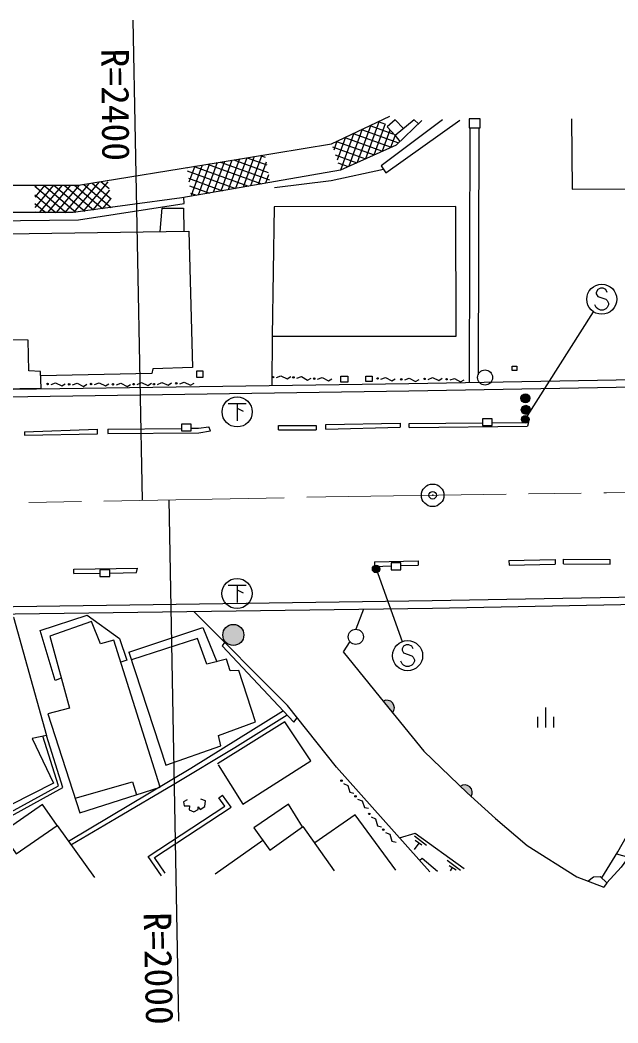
# Model space of a CAD drawing. Units: millimetres at full size, sheet at 1:1000; details may follow other scales. Extents: x 40000 to 680000, y 20000 to 380000.
# Drawn here: x 198086 to 237856, y 249435 to 316151 of the extents above; entities that cross this region are included whole.
import ezdxf
from ezdxf.enums import TextEntityAlignment as Align

# ---------------------------------------------------------------- set-up
doc = ezdxf.new("R2010")
doc.units = ezdxf.units.MM
doc.header["$LTSCALE"] = 1000
doc.header["$PDMODE"] = 32
doc.header["$PDSIZE"] = 500
doc.linetypes.add('CHAIN', pattern=[18.5, 12, -1.5, 3.5, -1.5])
for name, color, linetype, lineweight in [('M-BGD', 7, 'Continuous', 25), ('M-BGD-EXST', 7, 'Continuous', 25), ('M-BMK', 2, 'CHAIN', 13), ('M-BMK-SRVR', 3, 'Continuous', 25), ('M-STR-STRC', 7, 'Continuous', 25)]:
    doc.layers.add(name, color=color, linetype=linetype, lineweight=lineweight)
doc.styles.add('ＭＳ ゴシック', font='')
doc.styles.get('ＭＳ ゴシック').set_extended_font_data('MS Gothic')

msp = doc.modelspace()

# ---------------------------------------------------------------- hatches: boundary and pattern name
at = {"layer": 'M-BGD'}
for points in [[(232005, 290994, 1), (231405, 290995, 1)], [(232029, 290222, 0.41421), (231730, 290522, 0.41421), (231429, 290222, 1)], [(231944, 289588, 1), (231444, 289588, 0.41421), (231694, 289338, 0.41421)], [(222020, 279633, 1), (221520, 279634, 0.41421), (221770, 279384, 0.41421)], [(211572, 275247, 0.41421), (212271, 274546, 0.41421), (212972, 275246, 0.41421), (212272, 275946, 0.41421)], [(222868, 270076, 0.82183), (222245, 270846)], [(228098, 264504, 0.82183), (227364, 265169)]]:
    msp.add_hatch(color=256, dxfattribs=at).paths.add_polyline_path(points)

# ---------------------------------------------------------------- linework, layer by layer
for p, q in [((206228, 284202), (205617, 316151)), ((221414, 309161), (220506, 306671)), ((221978, 309429), (221063, 306921)), ((221362, 309136), (222882, 308582)), ((222376, 309245), (221619, 307171)), ((221916, 309400), (222389, 309227)), ((227999, 308979), (227949, 292049)), ((228599, 308978), (228550, 292552)), ((219723, 308356), (219170, 306839)), ((220287, 308625), (219393, 306174)), ((219700, 308345), (222203, 307432)), ((220850, 308893), (219949, 306422)), ((220254, 308609), (222776, 307689)), ((220808, 308873), (223257, 307979)), ((222691, 308832), (222176, 307420)), ((223006, 308419), (222733, 307670)), ((218876, 307715), (221058, 306919)), ((219160, 308088), (218947, 307503)), ((219146, 308082), (221630, 307176)), ((212677, 306912), (211929, 304861)), ((213172, 306994), (212426, 304949)), ((213668, 307075), (212924, 305036)), ((213186, 306996), (214491, 306520)), ((214163, 307157), (213422, 305124)), ((214066, 307141), (214397, 307020)), ((219054, 307184), (220485, 306662)), ((209210, 306344), (209183, 306271)), ((209705, 306425), (209321, 305373)), ((210200, 306506), (209459, 304475)), ((209663, 306418), (213280, 305099)), ((210695, 306587), (209938, 304512)), ((211191, 306668), (210436, 304599)), ((210545, 306562), (214142, 305250)), ((211686, 306749), (210934, 304687)), ((211426, 306707), (214679, 305520)), ((212181, 306831), (211431, 304774)), ((212306, 306851), (214585, 306020)), ((214459, 306690), (213919, 305211)), ((219232, 306653), (219912, 306405)), ((209206, 306119), (212419, 304947)), ((209282, 305626), (211557, 304796)), ((214617, 305848), (214417, 305298)), ((200309, 305164), (199060, 303678)), ((199167, 305166), (199061, 305040)), ((199738, 305165), (199061, 304359)), ((199061, 305098), (201152, 303341)), ((200880, 305164), (199349, 303342)), ((199661, 305165), (201803, 303366)), ((201450, 305163), (199920, 303342)), ((200342, 305164), (202388, 303445)), ((202027, 305169), (200491, 303341)), ((201023, 305163), (202974, 303524)), ((202690, 305278), (201062, 303341)), ((203352, 305386), (201636, 303343)), ((201704, 305163), (203560, 303604)), ((203920, 305381), (202281, 303431)), ((202320, 305217), (204145, 303683)), ((202889, 305310), (204136, 304262)), ((203458, 305403), (204004, 304944)), ((209358, 305132), (210695, 304645)), ((199061, 304527), (200471, 303341)), ((204027, 304828), (202925, 303518)), ((204134, 304276), (203570, 303605)), ((209434, 304639), (209833, 304493)), ((199060, 303956), (199791, 303342)), ((204241, 303723), (204215, 303692)), ((199060, 303385), (199110, 303342)), ((231694, 289588), (236232, 296738)), ((214854, 295121), (214828, 291846)), ((198378, 288762), (203242, 288927)), ((203247, 288627), (203242, 288927)), ((203922, 288937), (208818, 288986)), ((203922, 288937), (203925, 288637)), ((210751, 288816), (210651, 289084)), ((215281, 289183), (217779, 289188)), ((215282, 288883), (215281, 289183)), ((215282, 288883), (217780, 288888)), ((217779, 289188), (217780, 288888)), ((218422, 289245), (223360, 289329)), ((218429, 288945), (218422, 289245)), ((218429, 288945), (223372, 289060)), ((223360, 289329), (223372, 289060)), ((223958, 289308), (228850, 289352)), ((223965, 289053), (223958, 289308)), ((223965, 289053), (231830, 289128)), ((229500, 289358), (231906, 289379)), ((231906, 289379), (231830, 289128)), ((198378, 288762), (198383, 288544)), ((198383, 288544), (203247, 288627)), ((207982, 284234), (208620, 249563)), ((230606, 280199), (233681, 280260)), ((233681, 280260), (233687, 279960)), ((234243, 279979), (234245, 280279)), ((234245, 280279), (237330, 280258)), ((237328, 279958), (237330, 280258)), ((201653, 279625), (205904, 279692)), ((201658, 279325), (201653, 279625)), ((205836, 279391), (205904, 279692)), ((221657, 280109), (224567, 280187)), ((221657, 280109), (221665, 279809)), ((221665, 279809), (222771, 279839)), ((221770, 279634), (223514, 274805)), ((223421, 279856), (224575, 279887)), ((224567, 280187), (224575, 279887)), ((230606, 280199), (230611, 279899)), ((230611, 279899), (233687, 279960)), ((234243, 279979), (237328, 279958)), ((201658, 279325), (203397, 279353)), ((204047, 279363), (205836, 279391)), ((220928, 276965), (220420, 275621)), ((233066, 269098), (233067, 270426)), ((232533, 269098), (232533, 269795)), ((233599, 269097), (233600, 269794)), ((211300, 264415), (211541, 264593)), ((200544, 262559), (203029, 259110)), ((219012, 259557), (216908, 262507)), ((211067, 259346), (214226, 261585)), ((224321, 261881), (225124, 261270)), ((224377, 261592), (224803, 261278)), ((224320, 260965), (224639, 261398)), ((226491, 260264), (227375, 259596)), ((237767, 260686), (237762, 260666)), ((237763, 260678), (238554, 260466)), ((226627, 259910), (227086, 259629)), ((226716, 259548), (226853, 259772))]:
    msp.add_line(p, q, dxfattribs=at)
for points in [[(188907, 308770), (191093, 305176), (201984, 305162), (211269, 306681), (218807, 307920), (222678, 309763)], [(234774, 309585), (234806, 304903), (250511, 304964), (250551, 309610)], [(224813, 309461), (223110, 307839), (219393, 306173), (208839, 304319), (201616, 303341), (190128, 303349), (186752, 308712)], [(226176, 309522), (222116, 306459), (222421, 305988), (227334, 309495)], [(223599, 308937), (223038, 309516), (222514, 309047), (223029, 308464)], [(224584, 309243), (224294, 309512), (223029, 308464), (223345, 308062)], [(215007, 305012), (218773, 305469), (222268, 306224)], [(190128, 303349), (189867, 302776), (196161, 302788), (201968, 302853), (209010, 303956), (208984, 304344)], [(207404, 302084), (207536, 303642), (208960, 303641), (208984, 302109)], [(195716, 295531), (195632, 301899), (209303, 302114), (209546, 293036), (206926, 292938), (206861, 292628), (199455, 292487)], [(193607, 295317), (193754, 291576), (199492, 291671), (199442, 292769), (198669, 292819), (198621, 294864), (195777, 294891), (195727, 295415), (193606, 295332)], [(153514, 291639), (183674, 291395), (223940, 291978), (241511, 292290), (258659, 292290), (282908, 292140), (305477, 291768), (341417, 291033), (363607, 290663), (369379, 290978), (377517, 291701), (384345, 291771), (386532, 291696), (387290, 291682)], [(215142, 292364), (215435, 292494), (215858, 292286), (216089, 292437)], [(216502, 292325), (216804, 292433), (217211, 292195), (217452, 292328)], [(217882, 292255), (218180, 292374), (218595, 292151), (218831, 292293)], [(222095, 292266), (222394, 292380), (222806, 292151), (223044, 292289)], [(223677, 292207), (223975, 292324), (224390, 292099), (224627, 292239)], [(225225, 292247), (225517, 292378), (225941, 292173), (226171, 292324)], [(226685, 292208), (226986, 292317), (227394, 292080), (227635, 292213)], [(153509, 291139), (183675, 290895), (223948, 291478), (241516, 291790), (258657, 291790), (282903, 291640), (305467, 291268), (341408, 290533), (363616, 290163), (369415, 290480), (377542, 291201), (384339, 291270), (386519, 291196), (387280, 291182)], [(200146, 291903), (200441, 292026), (200860, 291810), (201094, 291955)], [(201585, 291874), (201881, 291995), (202299, 291776), (202534, 291919)], [(203044, 291902), (203339, 292027), (203759, 291813), (203992, 291960)], [(204491, 291879), (204789, 291997), (205204, 291774), (205441, 291915)], [(205875, 291901), (206165, 292037), (206593, 291840), (206821, 291996)], [(207220, 291904), (207508, 292046), (207939, 291857), (208164, 292017)], [(208710, 291948), (209005, 292072), (209424, 291855), (209658, 292001)], [(209468, 288993), (209947, 288998), (210651, 289084)], [(203925, 288637), (209971, 288698), (210751, 288816)], [(152952, 276103), (173182, 276342), (196076, 277119), (225508, 277528), (240407, 277813), (242496, 277059), (262317, 276714), (266447, 277795), (295456, 277371), (322041, 276856), (352326, 276281), (386995, 275644)], [(152949, 275603), (173192, 275842), (196088, 276619), (225516, 277028), (240324, 277312), (242404, 276561), (262377, 276212), (266508, 277294), (295448, 276871), (322031, 276356), (352317, 275781), (386986, 275144)], [(200831, 272363), (200423, 272213), (199423, 275545), (202539, 276572), (204699, 275019), (205185, 273574), (204785, 273446)], [(225342, 259496), (219126, 266455), (215872, 270554), (209636, 276807)], [(205329, 274096), (210241, 275747), (211171, 273465)], [(205329, 274096), (207779, 266591), (211437, 267859), (211281, 268555), (213754, 269459), (212642, 272872), (212067, 272855), (211824, 273639), (210518, 273292), (209892, 275016), (205497, 273581)], [(211696, 274742), (211525, 274517), (216306, 269446), (216527, 269729)], [(220028, 274810), (219570, 274122), (222337, 270732), (224945, 267511), (227832, 264745), (229711, 263043), (231826, 261231), (235114, 259156), (236910, 258478)], [(215607, 270187), (209443, 266351), (201308, 261499)], [(201465, 261282), (204472, 263056), (208320, 265311), (212369, 267764), (215856, 269924)], [(211255, 266607), (212898, 263979), (217417, 266872), (215700, 269475), (211215, 266670)], [(192222, 260593), (200642, 265209), (199598, 268515)], [(192343, 260374), (200942, 265089), (199843, 268568)], [(236776, 259082), (237849, 260817), (239196, 263217), (239798, 264251), (240567, 265169), (241264, 265822), (242676, 266626), (243628, 266991), (244761, 267361), (245970, 267548), (247722, 267828), (248648, 268027), (250294, 268034), (251457, 267777), (252684, 267590), (253299, 267241), (253910, 266744), (256402, 263508), (259146, 259783)], [(258774, 259766), (255973, 263468), (253747, 266452), (251817, 266653), (249799, 266843), (248302, 266822), (245286, 266425), (242679, 265584), (241337, 264478), (240237, 263014), (239282, 261484), (238079, 259801), (237122, 258752)], [(201751, 264389), (205565, 265466), (205837, 264607)], [(219601, 265357), (219894, 265230), (220029, 264778), (220296, 264710)], [(207500, 259230), (206597, 260518), (211709, 263857), (211300, 264415)], [(207745, 259402), (207020, 260437), (212139, 263779), (211541, 264593)], [(209199, 264278), (208962, 264142), (209004, 263871), (209360, 263879), (209335, 263617), (209648, 263489), (209928, 263633), (209928, 263811), (210064, 263625), (210378, 263828), (210412, 264218), (210107, 264319)], [(220540, 264329), (220840, 264215), (220996, 263771), (221266, 263716)], [(223092, 259602), (220382, 263275), (217683, 261420)], [(221445, 263145), (221734, 263009), (221855, 262553), (222120, 262478)], [(222385, 262105), (222681, 261983), (222825, 261534), (223093, 261472)], [(223320, 261760), (224362, 262058), (227637, 259710)], [(225858, 259515), (224837, 260380), (224679, 260239)], [(235857, 258875), (236226, 259164), (236677, 259177), (237122, 258752), (236910, 258478)]]:
    msp.add_lwpolyline(points, dxfattribs=at)
for points in [[(227949, 308979), (228699, 308978), (228700, 309578), (227950, 309579)], [(214988, 303723), (214854, 295121), (227092, 295112), (227066, 303746)], [(230814, 293129), (231134, 293129), (231134, 292840), (230814, 292840)], [(209836, 292825), (210253, 292824), (210253, 292374), (209836, 292375)], [(219434, 292466), (219883, 292466), (219883, 292073), (219434, 292073)], [(221095, 292457), (221512, 292457), (221512, 292104), (221094, 292104)], [(228849, 289171), (229499, 289170), (229500, 289620), (228850, 289621)], [(208817, 288817), (209467, 288816), (209468, 289266), (208818, 289267)], [(203397, 279136), (204047, 279135), (204048, 279585), (203398, 279586)], [(222771, 279586), (223421, 279586), (223422, 280036), (222772, 280036)], [(192956, 275226), (194714, 276035), (195220, 275326), (197653, 276439), (199843, 268568), (198897, 268366), (200314, 265393), (193251, 261818), (189304, 269555), (186331, 269624), (186400, 271651), (185724, 271786), (185930, 275738), (192315, 276003)], [(200073, 275165), (201369, 270371), (199934, 269993), (202069, 263411), (207396, 265130), (204325, 274891), (203431, 274648), (202836, 276138)], [(197829, 260683), (200544, 262559), (199578, 263958), (196863, 262082)], [(213637, 262416), (214692, 260927), (216878, 262485), (215943, 263998)]]:
    msp.add_lwpolyline(points, close=True, dxfattribs=at)
for centre, radius in [((214910, 292398), 50), ((216274, 292376), 50), ((217652, 292297), 50), ((221865, 292311), 50), ((223447, 292250), 50), ((224992, 292279), 50), ((226456, 292258), 50), ((229017, 292372), 500), ((199914, 291941), 50), ((201354, 291914), 50), ((202813, 291939), 50), ((204261, 291921), 50), ((205643, 291928), 50), ((206987, 291927), 50), ((208478, 291987), 50), ((231705, 290995), 300), ((231729, 290222), 300), ((231694, 289588), 250), ((221770, 279634), 250), ((212272, 275246), 700), ((220420, 275121), 500), ((219468, 265550), 50), ((220398, 264515), 50), ((221318, 263342), 50), ((222248, 262296), 50)]:
    msp.add_circle(centre, radius, dxfattribs=at)
for centre, start, end in [((222481, 270399), 320.17862, 117.83681), ((227666, 264764), 329.00448, 126.66267)]:
    msp.add_arc(centre, 505, start, end, dxfattribs=at)
at = {"layer": 'M-BGD-EXST'}
for p, q in [((211927, 290632), (213127, 290632)), ((212527, 290632), (212527, 289482)), ((212527, 290332), (212927, 290132)), ((211918, 278553), (213118, 278553)), ((212518, 278553), (212518, 277403)), ((212518, 278253), (212918, 278053))]:
    msp.add_line(p, q, dxfattribs=at)
for centre in [(212527, 290082), (212518, 278003)]:
    msp.add_circle(centre, 1000, dxfattribs=at)
at = {"layer": 'M-BMK'}
msp.add_lwpolyline([(164808, 283635), (185166, 283809), (218416, 284429), (237088, 284706), (244077, 284785), (261761, 284745), (281320, 284575), (304188, 284198), (327120, 283766), (350767, 283289), (372308, 282881), (387123, 282609)], dxfattribs=at)
at = {"layer": 'M-BMK-SRVR'}
msp.add_circle((225532, 284535), 750, dxfattribs=at)
msp.add_point((225532, 284535), dxfattribs=at)
at = {"layer": 'M-STR-STRC'}
for p, q in [((236690, 298307), (236509, 298216)), ((236872, 298307), (236690, 298307)), ((237054, 298216), (236872, 298307)), ((236509, 298216), (236418, 298034)), ((236418, 298034), (236418, 297943)), ((236418, 297943), (236509, 297761)), ((236509, 297761), (237054, 297580)), ((237145, 298034), (237054, 298216)), ((237054, 297580), (237145, 297489)), ((236418, 297034), (236327, 297216)), ((236509, 296943), (236418, 297034)), ((236690, 296852), (236509, 296943)), ((237054, 296943), (236872, 296852)), ((237145, 297034), (237054, 296943)), ((237145, 297489), (237236, 297307)), ((237236, 297216), (237145, 297034)), ((237236, 297307), (237236, 297216)), ((236872, 296852), (236690, 296852)), ((223592, 274502), (223501, 274320)), ((223501, 274320), (223501, 274229)), ((223501, 274229), (223592, 274048)), ((223774, 274593), (223592, 274502)), ((223956, 274593), (223774, 274593)), ((224138, 274502), (223956, 274593)), ((224229, 274320), (224138, 274502)), ((223592, 274048), (224138, 273866)), ((224138, 273866), (224229, 273775)), ((224229, 273775), (224320, 273593)), ((224320, 273593), (224320, 273502)), ((223501, 273320), (223411, 273502)), ((223592, 273229), (223501, 273320)), ((223774, 273138), (223592, 273229)), ((223956, 273138), (223774, 273138)), ((224138, 273229), (223956, 273138)), ((224229, 273320), (224138, 273229)), ((224320, 273502), (224229, 273320))]:
    msp.add_line(p, q, dxfattribs=at)
for centre in [(236781, 297580), (223865, 273866)]:
    msp.add_circle(centre, 1000, dxfattribs=at)

# ---------------------------------------------------------------- texts
at = {"layer": 'M-BGD', "style": 'ＭＳ ゴシック'}
for s, rotation, p in [('R=2400', 270.542, (202940, 314242)), ('R=2000', 271.296, (205754, 256764))]:
    msp.add_text(s, height=1833, rotation=rotation, dxfattribs=at).set_placement(p, align=Align.BOTTOM_LEFT)

doc.saveas('drawing.dxf')
